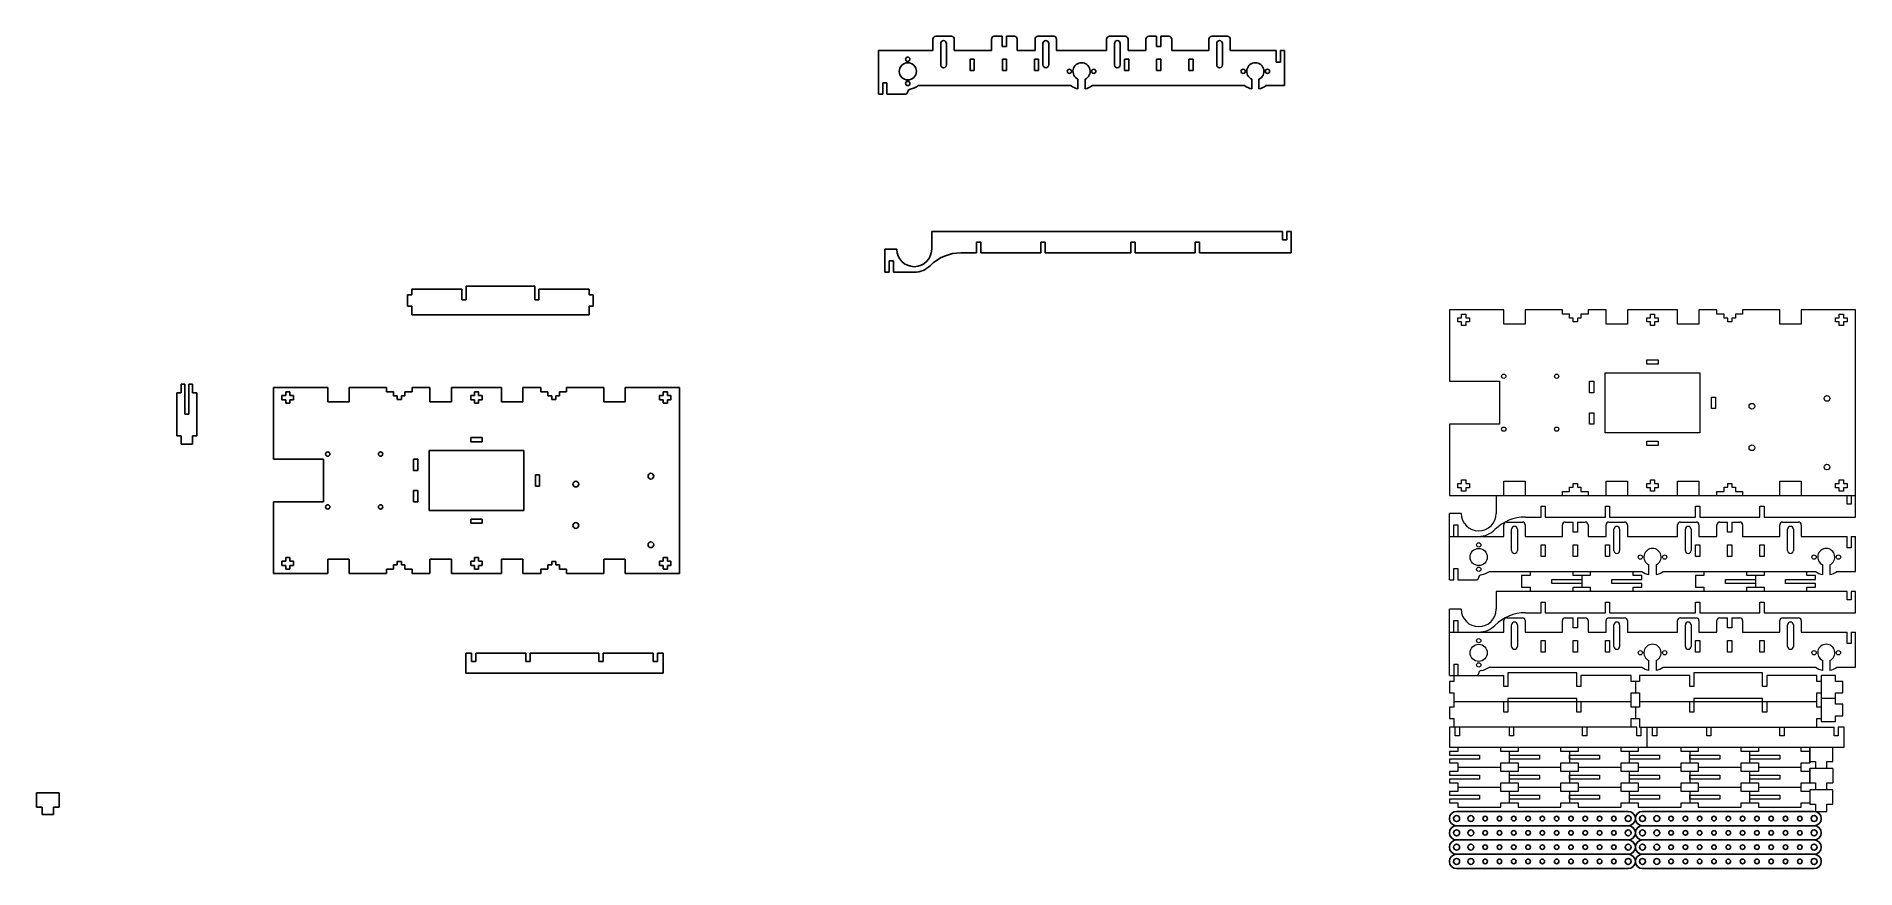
# Model space of a CAD drawing. Header units: millimetres. Extents: x -4 to 1268, y -38 to 544.
import ezdxf

# ---------------------------------------------------------------- set-up
doc = ezdxf.new("R2010")
doc.units = ezdxf.units.MM

msp = doc.modelspace()

# ---------------------------------------------------------------- linework, layer by layer
for p, q in [((584.8, 534.5), (622.8, 534.5)), ((584.8, 504), (584.8, 534.5)), ((622.8, 534.5), (622.8, 542.5)), ((624.8, 544.5), (635.8, 544.5)), ((628.3, 524.5), (628.3, 539.5)), ((632.3, 539.5), (632.3, 524.5)), ((637.8, 542.5), (637.8, 534.5)), ((637.8, 534.5), (663.8, 534.5)), ((663.8, 534.5), (663.8, 542.5)), ((665.8, 544.5), (671.3, 544.5)), ((671.3, 537.5), (671.3, 544.5)), ((674.3, 537.5), (671.3, 537.5)), ((674.3, 544.5), (679.8, 544.5)), ((674.3, 544.5), (674.3, 537.5)), ((681.8, 542.5), (681.8, 534.5)), ((681.8, 534.5), (694.3, 534.5)), ((694.3, 534.5), (694.3, 542.5)), ((696.3, 544.5), (707.3, 544.5)), ((699.8, 524.5), (699.8, 539.5)), ((703.8, 539.5), (703.8, 524.5)), ((709.3, 542.5), (709.3, 534.5)), ((709.3, 534.5), (744.3, 534.5)), ((744.3, 534.5), (744.3, 542.5)), ((746.3, 544.5), (757.3, 544.5)), ((749.8, 524.5), (749.8, 539.5)), ((753.8, 539.5), (753.8, 524.5)), ((759.3, 542.5), (759.3, 534.5)), ((759.3, 534.5), (771.8, 534.5)), ((771.8, 534.5), (771.8, 542.5)), ((773.8, 544.5), (779.3, 544.5)), ((779.3, 537.5), (779.3, 544.5)), ((782.3, 537.5), (779.3, 537.5)), ((782.3, 544.5), (782.3, 537.5)), ((782.3, 544.5), (787.8, 544.5)), ((789.8, 542.5), (789.8, 534.5)), ((789.8, 534.5), (815.8, 534.5)), ((815.8, 534.5), (815.8, 542.5)), ((817.8, 544.5), (828.8, 544.5)), ((821.3, 524.5), (821.3, 539.5)), ((825.3, 539.5), (825.3, 524.5)), ((830.8, 542.5), (830.8, 534.5)), ((830.8, 534.5), (862.9, 534.5)), ((862.9, 526.5), (862.9, 534.5)), ((865.8, 534.5), (865.8, 526.5)), ((865.8, 534.5), (868.8, 534.5)), ((868.8, 510), (868.8, 534.5)), ((648.9, 520.5), (648.9, 528.5)), ((648.9, 528.5), (651.8, 528.5)), ((651.8, 528.5), (651.8, 520.5)), ((671.4, 520.5), (671.4, 528.5)), ((671.4, 528.5), (674.3, 528.5)), ((674.3, 528.5), (674.3, 520.5)), ((693.9, 520.5), (693.9, 528.5)), ((693.9, 528.5), (696.8, 528.5)), ((696.8, 528.5), (696.8, 520.5)), ((756.8, 520.5), (756.8, 528.5)), ((756.8, 528.5), (759.8, 528.5)), ((759.8, 528.5), (759.8, 520.5)), ((779.3, 520.5), (779.3, 528.5)), ((779.3, 528.5), (782.3, 528.5)), ((782.3, 528.5), (782.3, 520.5)), ((801.8, 520.5), (801.8, 528.5)), ((801.8, 528.5), (804.8, 528.5)), ((804.8, 528.5), (804.8, 520.5)), ((865.8, 526.5), (862.9, 526.5)), ((587.8, 504), (587.8, 512)), ((587.8, 512), (590.7, 512)), ((590.7, 512), (590.7, 504)), ((612.8, 510), (719.3, 510)), ((651.8, 520.5), (648.9, 520.5)), ((674.3, 520.5), (671.4, 520.5)), ((696.8, 520.5), (693.9, 520.5)), ((724.3, 507.7), (724.3, 514.5)), ((729.3, 514.5), (729.3, 507.7)), ((734.3, 510), (840.8, 510)), ((759.8, 520.5), (756.8, 520.5)), ((782.3, 520.5), (779.3, 520.5)), ((804.8, 520.5), (801.8, 520.5)), ((845.8, 507.7), (845.8, 514.5)), ((850.8, 514.5), (850.8, 507.7)), ((855.8, 510), (868.8, 510)), ((584.8, 504), (587.8, 504)), ((590.7, 504), (603.3, 504)), ((622, 408), (622, 395.5)), ((867.4, 408), (622, 408)), ((867.4, 402), (867.4, 408)), ((870.3, 408), (870.3, 402)), ((873.3, 408), (870.3, 408)), ((873.3, 393), (873.3, 408)), ((597.6, 395.5), (589.3, 395.5)), ((589.3, 395.5), (589.3, 379.5)), ((653.4, 393), (653.4, 400.5)), ((653.4, 400.5), (656.3, 400.5)), ((656.3, 400.5), (656.3, 393)), ((698.4, 393), (698.4, 400.5)), ((698.4, 400.5), (701.3, 400.5)), ((701.3, 400.5), (701.3, 393)), ((761.3, 400.5), (764.3, 400.5)), ((761.3, 393), (761.3, 400.5)), ((764.3, 400.5), (764.3, 393)), ((806.3, 393), (806.3, 400.5)), ((806.3, 400.5), (809.3, 400.5)), ((809.3, 400.5), (809.3, 393)), ((870.3, 402), (867.4, 402)), ((592.3, 387.5), (595.2, 387.5)), ((592.3, 379.5), (592.3, 387.5)), ((595.2, 387.5), (595.2, 379.5)), ((642.4, 393), (653.4, 393)), ((656.3, 393), (698.4, 393)), ((701.3, 393), (761.3, 393)), ((764.3, 393), (806.3, 393)), ((809.3, 393), (873.3, 393)), ((344.5, 369.6), (296.4, 369.6)), ((296.4, 369.6), (296.4, 360.1)), ((344.5, 360.1), (344.5, 369.6)), ((589.3, 379.5), (592.3, 379.5)), ((595.2, 379.5), (609.8, 379.5)), ((255.4, 363.6), (255.4, 355.6)), ((258.4, 363.6), (255.4, 363.6)), ((293.4, 367.6), (258.4, 367.6)), ((258.4, 367.6), (258.4, 363.6)), ((293.4, 360.1), (293.4, 367.6)), ((296.4, 360.1), (293.4, 360.1)), ((347.4, 360.1), (344.5, 360.1)), ((382.4, 367.6), (347.4, 367.6)), ((347.4, 367.6), (347.4, 360.1)), ((382.4, 363.6), (382.4, 367.6)), ((385.4, 363.6), (382.4, 363.6)), ((385.4, 355.6), (385.4, 363.6)), ((255.4, 355.6), (258.4, 355.6)), ((258.4, 355.6), (258.4, 349.6)), ((258.4, 349.6), (382.4, 349.6)), ((382.4, 349.6), (382.4, 355.6)), ((382.4, 355.6), (385.4, 355.6)), ((97.2, 295), (94.2, 295)), ((94.2, 295), (94.2, 265)), ((97.2, 301), (97.2, 295)), ((99.8, 301), (97.2, 301)), ((99.8, 280), (99.8, 301)), ((102.7, 301), (102.7, 280)), ((105.2, 301), (102.7, 301)), ((105.2, 295), (105.2, 301)), ((108.2, 295), (105.2, 295)), ((108.2, 265), (108.2, 295)), ((199.7, 298.7), (161.7, 298.7)), ((161.7, 298.7), (161.7, 248.7)), ((167.7, 293.2), (170.3, 293.2)), ((167.7, 290.2), (167.7, 293.2)), ((170.3, 295.7), (173.2, 295.7)), ((170.3, 293.2), (170.3, 295.7)), ((173.2, 295.7), (173.2, 293.2)), ((173.2, 293.2), (175.7, 293.2)), ((175.7, 293.2), (175.7, 290.2)), ((199.7, 288.7), (199.7, 298.7)), ((214.7, 298.7), (214.7, 288.7)), ((240.7, 298.7), (214.7, 298.7)), ((240.7, 295.8), (240.7, 298.7)), ((245.7, 295.8), (240.7, 295.8)), ((245.7, 292.9), (245.7, 295.8)), ((248.3, 292.9), (245.7, 292.9)), ((248.3, 290.3), (248.3, 292.9)), ((251.2, 292.9), (251.2, 290.3)), ((253.7, 292.9), (251.2, 292.9)), ((253.7, 295.8), (253.7, 292.9)), ((258.7, 295.8), (253.7, 295.8)), ((271.2, 298.7), (258.7, 298.7)), ((258.7, 298.7), (258.7, 295.8)), ((271.2, 288.7), (271.2, 298.7)), ((286.2, 298.7), (286.2, 288.7)), ((321.2, 298.7), (286.2, 298.7)), ((299.7, 290.2), (299.7, 293.2)), ((299.7, 293.2), (302.3, 293.2)), ((302.3, 293.2), (302.3, 295.7)), ((302.3, 295.7), (305.2, 295.7)), ((305.2, 295.7), (305.2, 293.2)), ((305.2, 293.2), (307.7, 293.2)), ((307.7, 293.2), (307.7, 290.2)), ((321.2, 288.7), (321.2, 298.7)), ((336.2, 298.7), (336.2, 288.7)), ((348.7, 298.7), (336.2, 298.7)), ((348.7, 295.8), (348.7, 298.7)), ((353.7, 295.8), (348.7, 295.8)), ((353.7, 292.9), (353.7, 295.8)), ((356.3, 292.9), (353.7, 292.9)), ((356.3, 290.3), (356.3, 292.9)), ((361.7, 292.9), (359.2, 292.9)), ((359.2, 292.9), (359.2, 290.3)), ((366.7, 295.8), (361.7, 295.8)), ((361.7, 295.8), (361.7, 292.9)), ((392.7, 298.7), (366.7, 298.7)), ((366.7, 298.7), (366.7, 295.8)), ((392.7, 288.7), (392.7, 298.7)), ((407.7, 298.7), (407.7, 288.7)), ((445.7, 298.7), (407.7, 298.7)), ((431.7, 290.2), (431.7, 293.2)), ((431.7, 293.2), (434.3, 293.2)), ((434.3, 293.2), (434.3, 295.7)), ((434.3, 295.7), (437.2, 295.7)), ((437.2, 295.7), (437.2, 293.2)), ((437.2, 293.2), (439.7, 293.2)), ((439.7, 293.2), (439.7, 290.2)), ((445.7, 168.7), (445.7, 298.7)), ((102.7, 280), (99.8, 280)), ((170.3, 290.2), (167.7, 290.2)), ((170.3, 287.7), (170.3, 290.2)), ((173.2, 287.7), (170.3, 287.7)), ((173.2, 290.2), (173.2, 287.7)), ((175.7, 290.2), (173.2, 290.2)), ((214.7, 288.7), (199.7, 288.7)), ((251.2, 290.3), (248.3, 290.3)), ((286.2, 288.7), (271.2, 288.7)), ((302.3, 290.2), (299.7, 290.2)), ((302.3, 287.7), (302.3, 290.2)), ((305.2, 287.7), (302.3, 287.7)), ((305.2, 290.2), (305.2, 287.7)), ((307.7, 290.2), (305.2, 290.2)), ((336.2, 288.7), (321.2, 288.7)), ((359.2, 290.3), (356.3, 290.3)), ((407.7, 288.7), (392.7, 288.7)), ((434.3, 290.2), (431.7, 290.2)), ((434.3, 287.7), (434.3, 290.2)), ((437.2, 287.7), (434.3, 287.7)), ((437.2, 290.2), (437.2, 287.7)), ((439.7, 290.2), (437.2, 290.2)), ((94.2, 265), (97.2, 265)), ((97.2, 265), (97.2, 259)), ((97.2, 259), (105.2, 259)), ((105.2, 265), (108.2, 265)), ((105.2, 259), (105.2, 265)), ((270.6, 254.7), (336.9, 254.7)), ((270.6, 212.7), (270.6, 254.7)), ((299.7, 263.7), (307.7, 263.7)), ((299.7, 260.7), (299.7, 263.7)), ((307.7, 260.7), (299.7, 260.7)), ((307.7, 263.7), (307.7, 260.7)), ((336.9, 254.7), (336.9, 212.7)), ((161.7, 248.7), (196.7, 248.7)), ((196.7, 248.7), (196.7, 218.7)), ((259.6, 248.7), (262.6, 248.7)), ((259.6, 240.7), (259.6, 248.7)), ((262.6, 248.7), (262.6, 240.7)), ((262.6, 240.7), (259.6, 240.7)), ((344.9, 229.7), (344.9, 237.7)), ((344.9, 237.7), (347.8, 237.7)), ((347.8, 229.7), (344.9, 229.7)), ((347.8, 237.7), (347.8, 229.7)), ((196.7, 218.7), (161.7, 218.7)), ((161.7, 218.7), (161.7, 168.7)), ((259.6, 226.7), (262.6, 226.7)), ((259.6, 218.7), (259.6, 226.7)), ((262.6, 218.7), (259.6, 218.7)), ((262.6, 226.7), (262.6, 218.7)), ((336.9, 212.7), (270.6, 212.7)), ((299.7, 203.8), (299.7, 206.7)), ((299.7, 206.7), (307.7, 206.7)), ((307.7, 203.8), (299.7, 203.8)), ((307.7, 206.7), (307.7, 203.8)), ((170.3, 177.2), (170.3, 179.7)), ((170.3, 179.7), (173.2, 179.7)), ((173.2, 179.7), (173.2, 177.2)), ((199.7, 168.7), (199.7, 178.7)), ((199.7, 178.7), (214.7, 178.7)), ((214.7, 178.7), (214.7, 168.7)), ((271.2, 178.7), (286.2, 178.7)), ((271.2, 168.7), (271.2, 178.7)), ((286.2, 178.7), (286.2, 168.7)), ((302.3, 177.2), (302.3, 179.7)), ((302.3, 179.7), (305.2, 179.7)), ((305.2, 179.7), (305.2, 177.2)), ((321.2, 178.7), (336.2, 178.7)), ((321.2, 168.7), (321.2, 178.7)), ((336.2, 178.7), (336.2, 168.7)), ((392.7, 168.7), (392.7, 178.7)), ((392.7, 178.7), (407.7, 178.7)), ((407.7, 178.7), (407.7, 168.7)), ((434.3, 177.2), (434.3, 179.7)), ((434.3, 179.7), (437.2, 179.7)), ((437.2, 179.7), (437.2, 177.2)), ((161.7, 168.7), (199.7, 168.7)), ((167.7, 177.2), (170.3, 177.2)), ((167.7, 174.2), (167.7, 177.2)), ((170.3, 174.2), (167.7, 174.2)), ((170.3, 171.7), (170.3, 174.2)), ((173.2, 171.7), (170.3, 171.7)), ((173.2, 177.2), (175.7, 177.2)), ((175.7, 174.2), (173.2, 174.2)), ((173.2, 174.2), (173.2, 171.7)), ((175.7, 177.2), (175.7, 174.2)), ((214.7, 168.7), (240.7, 168.7)), ((240.7, 168.7), (240.7, 171.7)), ((240.7, 171.7), (245.7, 171.7)), ((245.7, 171.7), (245.7, 174.6)), ((245.7, 174.6), (248.3, 174.6)), ((248.3, 174.6), (248.3, 177.1)), ((248.3, 177.1), (251.2, 177.1)), ((251.2, 177.1), (251.2, 174.6)), ((251.2, 174.6), (253.7, 174.6)), ((253.7, 174.6), (253.7, 171.7)), ((253.7, 171.7), (258.7, 171.7)), ((258.7, 171.7), (258.7, 168.7)), ((258.7, 168.7), (271.2, 168.7)), ((286.2, 168.7), (321.2, 168.7)), ((299.7, 177.2), (302.3, 177.2)), ((299.7, 174.2), (299.7, 177.2)), ((302.3, 174.2), (299.7, 174.2)), ((302.3, 171.7), (302.3, 174.2)), ((305.2, 171.7), (302.3, 171.7)), ((305.2, 177.2), (307.7, 177.2)), ((305.2, 174.2), (305.2, 171.7)), ((307.7, 174.2), (305.2, 174.2)), ((307.7, 177.2), (307.7, 174.2)), ((336.2, 168.7), (348.7, 168.7)), ((348.7, 168.7), (348.7, 171.7)), ((348.7, 171.7), (353.7, 171.7)), ((353.7, 171.7), (353.7, 174.6)), ((353.7, 174.6), (356.3, 174.6)), ((356.3, 174.6), (356.3, 177.1)), ((356.3, 177.1), (359.2, 177.1)), ((359.2, 177.1), (359.2, 174.6)), ((359.2, 174.6), (361.7, 174.6)), ((361.7, 174.6), (361.7, 171.7)), ((361.7, 171.7), (366.7, 171.7)), ((366.7, 171.7), (366.7, 168.7)), ((366.7, 168.7), (392.7, 168.7)), ((407.7, 168.7), (445.7, 168.7)), ((431.7, 177.2), (434.3, 177.2)), ((431.7, 174.2), (431.7, 177.2)), ((434.3, 174.2), (431.7, 174.2)), ((434.3, 171.7), (434.3, 174.2)), ((437.2, 171.7), (434.3, 171.7)), ((437.2, 177.2), (439.7, 177.2)), ((439.7, 174.2), (437.2, 174.2)), ((437.2, 174.2), (437.2, 171.7)), ((439.7, 177.2), (439.7, 174.2)), ((300.3, 112.9), (296.2, 112.9)), ((296.2, 112.9), (296.2, 98.9)), ((300.3, 106.9), (300.3, 112.9)), ((303.2, 106.9), (300.3, 106.9)), ((338.2, 112.9), (303.2, 112.9)), ((303.2, 112.9), (303.2, 106.9)), ((338.2, 106.9), (338.2, 112.9)), ((341.2, 106.9), (338.2, 106.9)), ((341.2, 112.9), (341.2, 106.9)), ((389.3, 112.9), (341.2, 112.9)), ((389.3, 106.9), (389.3, 112.9)), ((392.2, 106.9), (389.3, 106.9)), ((392.2, 112.9), (392.2, 106.9)), ((427.2, 112.9), (392.2, 112.9)), ((427.2, 106.9), (427.2, 112.9)), ((430.2, 106.9), (427.2, 106.9)), ((430.2, 112.9), (430.2, 106.9)), ((434.2, 112.9), (430.2, 112.9)), ((434.2, 98.9), (434.2, 112.9)), ((296.2, 98.9), (434.2, 98.9)), ((1068, 41.5), (1068, 38.6)), ((1152, 41.5), (1152, 38.6)), ((1236, 47.1), (1236, 36.1)), ((1068, 27.5), (1068, 24.6)), ((1152, 27.5), (1152, 24.6)), ((1236, 32.1), (1236, 22)), ((12, 15), (-4, 15)), ((-4, 15), (-4, 5)), ((12, 5), (12, 15)), ((1068, 13.5), (1068, 10.6)), ((1152, 13.5), (1152, 10.6)), ((-4, 5), (0, 5)), ((0, 5), (0, 0)), ((0, 0), (8, 0)), ((8, 0), (8, 5)), ((8, 5), (12, 5)), ((1109, 2.1), (989, 2.1)), ((1239, 2.1), (1119, 2.1)), ((989, -7.9), (1109, -7.9)), ((1109, -7.9), (989, -7.9)), ((1119, -7.9), (1239, -7.9)), ((1239, -7.9), (1119, -7.9)), ((989, -17.9), (1109, -17.9)), ((1109, -17.9), (989, -17.9)), ((1119, -17.9), (1239, -17.9)), ((1239, -17.9), (1119, -17.9)), ((989, -27.9), (1109, -27.9)), ((1109, -27.9), (989, -27.9)), ((989, -37.9), (1109, -37.9)), ((1119, -27.9), (1239, -27.9)), ((1239, -27.9), (1119, -27.9)), ((1119, -37.9), (1239, -37.9))]:
    msp.add_line(p, q)
at = {"lineweight": 0}
for p, q in [((1022, 353.1), (984, 353.1)), ((984, 353.1), (984, 303.1)), ((990, 347.5), (992.5, 347.5)), ((990, 344.6), (990, 347.5)), ((992.5, 344.6), (990, 344.6)), ((992.5, 350.1), (995.5, 350.1)), ((992.5, 347.5), (992.5, 350.1)), ((992.5, 342.1), (992.5, 344.6)), ((995.5, 350.1), (995.5, 347.5)), ((995.5, 347.5), (998, 347.5)), ((995.5, 344.6), (995.5, 342.1)), ((998, 344.6), (995.5, 344.6)), ((998, 347.5), (998, 344.6)), ((1022, 343.1), (1022, 353.1)), ((1037, 353.1), (1037, 343.1)), ((1063, 353.1), (1037, 353.1)), ((1063, 350.1), (1063, 353.1)), ((1068, 350.1), (1063, 350.1)), ((1068, 347.2), (1068, 350.1)), ((1070.6, 347.2), (1068, 347.2)), ((1070.6, 344.7), (1070.6, 347.2)), ((1073.5, 344.7), (1070.6, 344.7)), ((1073.5, 347.2), (1073.5, 344.7)), ((1076, 347.2), (1073.5, 347.2)), ((1076, 350.1), (1076, 347.2)), ((1081, 350.1), (1076, 350.1)), ((1093.5, 353.1), (1081, 353.1)), ((1081, 353.1), (1081, 350.1)), ((1093.5, 343.1), (1093.5, 353.1)), ((1108.5, 353.1), (1108.5, 343.1)), ((1143.5, 353.1), (1108.5, 353.1)), ((1122, 344.6), (1122, 347.5)), ((1122, 347.5), (1124.5, 347.5)), ((1124.5, 344.6), (1122, 344.6)), ((1124.5, 347.5), (1124.5, 350.1)), ((1124.5, 350.1), (1127.5, 350.1)), ((1124.5, 342.1), (1124.5, 344.6)), ((1127.5, 350.1), (1127.5, 347.5)), ((1127.5, 347.5), (1130, 347.5)), ((1127.5, 344.6), (1127.5, 342.1)), ((1130, 344.6), (1127.5, 344.6)), ((1130, 347.5), (1130, 344.6)), ((1143.5, 343.1), (1143.5, 353.1)), ((1158.5, 353.1), (1158.5, 343.1)), ((1171, 353.1), (1158.5, 353.1)), ((1171, 350.1), (1171, 353.1)), ((1176, 350.1), (1171, 350.1)), ((1176, 347.2), (1176, 350.1)), ((1178.6, 347.2), (1176, 347.2)), ((1178.6, 344.7), (1178.6, 347.2)), ((1181.5, 344.7), (1178.6, 344.7)), ((1184, 347.2), (1181.5, 347.2)), ((1181.5, 347.2), (1181.5, 344.7)), ((1189, 350.1), (1184, 350.1)), ((1184, 350.1), (1184, 347.2)), ((1215, 353.1), (1189, 353.1)), ((1189, 353.1), (1189, 350.1)), ((1215, 343.1), (1215, 353.1)), ((1230, 353.1), (1230, 343.1)), ((1268, 353.1), (1230, 353.1)), ((1254, 344.6), (1254, 347.5)), ((1254, 347.5), (1256.5, 347.5)), ((1256.5, 344.6), (1254, 344.6)), ((1256.5, 347.5), (1256.5, 350.1)), ((1256.5, 350.1), (1259.5, 350.1)), ((1256.5, 342.1), (1256.5, 344.6)), ((1259.5, 350.1), (1259.5, 347.5)), ((1259.5, 347.5), (1262, 347.5)), ((1259.5, 344.6), (1259.5, 342.1)), ((1262, 344.6), (1259.5, 344.6)), ((1262, 347.5), (1262, 344.6)), ((1268, 208.1), (1268, 353.1)), ((995.5, 342.1), (992.5, 342.1)), ((1037, 343.1), (1022, 343.1)), ((1108.5, 343.1), (1093.5, 343.1)), ((1127.5, 342.1), (1124.5, 342.1)), ((1158.5, 343.1), (1143.5, 343.1)), ((1230, 343.1), (1215, 343.1)), ((1259.5, 342.1), (1256.5, 342.1)), ((1092.9, 309.1), (1159.2, 309.1)), ((1092.9, 267.1), (1092.9, 309.1)), ((1122, 318), (1130, 318)), ((1122, 315.1), (1122, 318)), ((1130, 315.1), (1122, 315.1)), ((1130, 318), (1130, 315.1)), ((1159.2, 309.1), (1159.2, 267.1)), ((984, 303.1), (1019, 303.1)), ((1019, 303.1), (1019, 273.1)), ((1081.9, 303.1), (1084.9, 303.1)), ((1081.9, 295.1), (1081.9, 303.1)), ((1084.9, 295.1), (1081.9, 295.1)), ((1084.9, 303.1), (1084.9, 295.1)), ((1081.9, 281.1), (1084.9, 281.1)), ((1081.9, 273.1), (1081.9, 281.1)), ((1084.9, 281.1), (1084.9, 273.1)), ((1167.2, 284.1), (1167.2, 292.1)), ((1167.2, 292.1), (1170.1, 292.1)), ((1170.1, 284.1), (1167.2, 284.1)), ((1170.1, 292.1), (1170.1, 284.1)), ((1019, 273.1), (984, 273.1)), ((984, 273.1), (984, 223.1)), ((1084.9, 273.1), (1081.9, 273.1)), ((1159.2, 267.1), (1092.9, 267.1)), ((1122, 258.1), (1122, 261.1)), ((1122, 261.1), (1130, 261.1)), ((1130, 258.1), (1122, 258.1)), ((1130, 261.1), (1130, 258.1)), ((990, 231.5), (992.5, 231.5)), ((990, 228.6), (990, 231.5)), ((992.5, 231.5), (992.5, 234.1)), ((992.5, 234.1), (995.5, 234.1)), ((995.5, 234.1), (995.5, 231.5)), ((995.5, 231.5), (998, 231.5)), ((998, 231.5), (998, 228.6)), ((1022, 223.1), (1022, 233.1)), ((1022, 233.1), (1037, 233.1)), ((1037, 233.1), (1037, 223.1)), ((1070.6, 228.9), (1070.6, 231.5)), ((1070.6, 231.5), (1073.5, 231.5)), ((1073.5, 231.5), (1073.5, 228.9)), ((1093.5, 233.1), (1108.5, 233.1)), ((1093.5, 223.1), (1093.5, 233.1)), ((1108.5, 233.1), (1108.5, 223.1)), ((1122, 231.5), (1124.5, 231.5)), ((1122, 228.6), (1122, 231.5)), ((1124.5, 231.5), (1124.5, 234.1)), ((1124.5, 234.1), (1127.5, 234.1)), ((1127.5, 234.1), (1127.5, 231.5)), ((1127.5, 231.5), (1130, 231.5)), ((1130, 231.5), (1130, 228.6)), ((1143.5, 233.1), (1158.5, 233.1)), ((1143.5, 223.1), (1143.5, 233.1)), ((1158.5, 233.1), (1158.5, 223.1)), ((1178.6, 228.9), (1178.6, 231.5)), ((1178.6, 231.5), (1181.5, 231.5)), ((1181.5, 231.5), (1181.5, 228.9)), ((1215, 223.1), (1215, 233.1)), ((1215, 233.1), (1230, 233.1)), ((1230, 233.1), (1230, 223.1)), ((1254, 231.5), (1256.5, 231.5)), ((1254, 228.6), (1254, 231.5)), ((1256.5, 231.5), (1256.5, 234.1)), ((1256.5, 234.1), (1259.5, 234.1)), ((1259.5, 234.1), (1259.5, 231.5)), ((1259.5, 231.5), (1262, 231.5)), ((1262, 231.5), (1262, 228.6)), ((984, 223.1), (1268, 223.1)), ((992.5, 228.6), (990, 228.6)), ((992.5, 226.1), (992.5, 228.6)), ((995.5, 226.1), (992.5, 226.1)), ((998, 228.6), (995.5, 228.6)), ((995.5, 228.6), (995.5, 226.1)), ((1016.7, 223.1), (1016.7, 210.6)), ((1063, 223.1), (1063, 226)), ((1063, 226), (1068, 226)), ((1068, 226), (1068, 228.9)), ((1068, 228.9), (1070.6, 228.9)), ((1073.5, 228.9), (1076, 228.9)), ((1076, 228.9), (1076, 226)), ((1076, 226), (1081, 226)), ((1081, 226), (1081, 223.1)), ((1124.5, 228.6), (1122, 228.6)), ((1124.5, 226.1), (1124.5, 228.6)), ((1127.5, 226.1), (1124.5, 226.1)), ((1127.5, 228.6), (1127.5, 226.1)), ((1130, 228.6), (1127.5, 228.6)), ((1171, 223.1), (1171, 226)), ((1171, 226), (1176, 226)), ((1176, 226), (1176, 228.9)), ((1176, 228.9), (1178.6, 228.9)), ((1181.5, 228.9), (1184, 228.9)), ((1184, 228.9), (1184, 226)), ((1184, 226), (1189, 226)), ((1189, 226), (1189, 223.1)), ((1256.5, 228.6), (1254, 228.6)), ((1256.5, 226.1), (1256.5, 228.6)), ((1259.5, 226.1), (1256.5, 226.1)), ((1262, 228.6), (1259.5, 228.6)), ((1259.5, 228.6), (1259.5, 226.1)), ((1262.1, 217.1), (1262.1, 223.1)), ((1265, 217.1), (1262.1, 217.1)), ((1265, 223.1), (1265, 217.1)), ((992.3, 210.6), (984, 210.6)), ((984, 164.1), (984, 210.6)), ((1024, 204.6), (1035, 204.6)), ((1037.1, 208.1), (1048.1, 208.1)), ((1048.1, 208.1), (1048.1, 215.6)), ((1048.1, 215.6), (1051, 215.6)), ((1051, 215.6), (1051, 208.1)), ((1051, 208.1), (1093.1, 208.1)), ((1065, 204.6), (1070.5, 204.6)), ((1070.5, 197.6), (1070.5, 204.6)), ((1073.5, 204.6), (1079, 204.6)), ((1073.5, 204.6), (1073.5, 197.6)), ((1093.1, 208.1), (1093.1, 215.6)), ((1093.1, 215.6), (1096, 215.6)), ((1095.5, 204.6), (1106.5, 204.6)), ((1096, 215.6), (1096, 208.1)), ((1096, 208.1), (1156, 208.1)), ((1145.5, 204.6), (1156.5, 204.6)), ((1156, 215.6), (1159, 215.6)), ((1156, 208.1), (1156, 215.6)), ((1159, 215.6), (1159, 208.1)), ((1159, 208.1), (1201, 208.1)), ((1173, 204.6), (1178.5, 204.6)), ((1178.5, 197.6), (1178.5, 204.6)), ((1181.5, 204.6), (1181.5, 197.6)), ((1181.5, 204.6), (1187, 204.6)), ((1201, 208.1), (1201, 215.6)), ((1201, 215.6), (1204, 215.6)), ((1204, 215.6), (1204, 208.1)), ((1204, 208.1), (1268, 208.1)), ((1217, 204.6), (1228, 204.6)), ((984, 194.6), (1022, 194.6)), ((987, 202.6), (989.9, 202.6)), ((987, 194.6), (987, 202.6)), ((989.9, 202.6), (989.9, 194.6)), ((1022, 194.6), (1022, 202.6)), ((1027.5, 184.6), (1027.5, 199.6)), ((1031.5, 199.6), (1031.5, 184.6)), ((1037, 202.6), (1037, 194.6)), ((1037, 194.6), (1063, 194.6)), ((1063, 194.6), (1063, 202.6)), ((1073.5, 197.6), (1070.5, 197.6)), ((1081, 202.6), (1081, 194.6)), ((1081, 194.6), (1093.5, 194.6)), ((1093.5, 194.6), (1093.5, 202.6)), ((1099, 184.6), (1099, 199.6)), ((1103, 199.6), (1103, 184.6)), ((1108.5, 202.6), (1108.5, 194.6)), ((1108.5, 194.6), (1143.5, 194.6)), ((1143.5, 194.6), (1143.5, 202.6)), ((1149, 184.6), (1149, 199.6)), ((1153, 199.6), (1153, 184.6)), ((1158.5, 202.6), (1158.5, 194.6)), ((1158.5, 194.6), (1171, 194.6)), ((1171, 194.6), (1171, 202.6)), ((1181.5, 197.6), (1178.5, 197.6)), ((1189, 202.6), (1189, 194.6)), ((1189, 194.6), (1215, 194.6)), ((1215, 194.6), (1215, 202.6)), ((1220.5, 184.6), (1220.5, 199.6)), ((1224.5, 199.6), (1224.5, 184.6)), ((1230, 202.6), (1230, 194.6)), ((1230, 194.6), (1262.1, 194.6)), ((1262.1, 186.6), (1262.1, 194.6)), ((1265, 194.6), (1265, 186.6)), ((1265, 194.6), (1268, 194.6)), ((1268, 170.1), (1268, 194.6)), ((1048.1, 180.6), (1048.1, 188.6)), ((1048.1, 188.6), (1051, 188.6)), ((1051, 180.6), (1048.1, 180.6)), ((1051, 188.6), (1051, 180.6)), ((1070.6, 180.6), (1070.6, 188.6)), ((1070.6, 188.6), (1073.5, 188.6)), ((1073.5, 180.6), (1070.6, 180.6)), ((1073.5, 188.6), (1073.5, 180.6)), ((1093.1, 180.6), (1093.1, 188.6)), ((1093.1, 188.6), (1096, 188.6)), ((1096, 180.6), (1093.1, 180.6)), ((1096, 188.6), (1096, 180.6)), ((1156, 180.6), (1156, 188.6)), ((1156, 188.6), (1159, 188.6)), ((1159, 180.6), (1156, 180.6)), ((1159, 188.6), (1159, 180.6)), ((1178.5, 180.6), (1178.5, 188.6)), ((1178.5, 188.6), (1181.5, 188.6)), ((1181.5, 180.6), (1178.5, 180.6)), ((1181.5, 188.6), (1181.5, 180.6)), ((1201, 180.6), (1201, 188.6)), ((1201, 188.6), (1204, 188.6)), ((1204, 180.6), (1201, 180.6)), ((1204, 188.6), (1204, 180.6)), ((1265, 186.6), (1262.1, 186.6)), ((987, 164.1), (987, 172.1)), ((987, 172.1), (989.9, 172.1)), ((989.9, 172.1), (989.9, 164.1)), ((1012, 170.1), (1118.5, 170.1)), ((1040.5, 167.1), (1034.5, 167.1)), ((1034.5, 167.1), (1034.5, 159.1)), ((1040.5, 170.1), (1040.5, 167.1)), ((1070.5, 167.1), (1070.5, 170.1)), ((1082.5, 167.1), (1070.5, 167.1)), ((1076.5, 167.1), (1076.5, 159.1)), ((1082.5, 170.1), (1082.5, 167.1)), ((1112.5, 167.1), (1112.5, 170.1)), ((1118.5, 167.1), (1112.5, 167.1)), ((1118.5, 164.5), (1118.5, 167.1)), ((1123.5, 167.8), (1123.5, 174.6)), ((1128.5, 174.6), (1128.5, 167.8)), ((1133.5, 170.1), (1240, 170.1)), ((1162, 167.1), (1156, 167.1)), ((1156, 167.1), (1156, 159.1)), ((1162, 170.1), (1162, 167.1)), ((1192, 167.1), (1192, 170.1)), ((1204, 167.1), (1192, 167.1)), ((1198, 167.1), (1198, 159.1)), ((1204, 170.1), (1204, 167.1)), ((1234, 167.1), (1234, 170.1)), ((1240, 167.1), (1234, 167.1)), ((1240, 164.5), (1240, 167.1)), ((1245, 167.8), (1245, 174.6)), ((1250, 174.6), (1250, 167.8)), ((1255, 170.1), (1268, 170.1)), ((984, 164.1), (987, 164.1)), ((989.9, 164.1), (1002.5, 164.1)), ((1016.7, 156.1), (1016.7, 143.6)), ((1262.1, 156.1), (1016.7, 156.1)), ((1034.5, 159.1), (1040.5, 159.1)), ((1040.5, 159.1), (1040.5, 156.1)), ((1055.5, 161.6), (1055.5, 164.5)), ((1055.5, 164.5), (1076.5, 164.5)), ((1076.5, 161.6), (1055.5, 161.6)), ((1070.5, 159.1), (1082.5, 159.1)), ((1070.5, 156.1), (1070.5, 159.1)), ((1082.5, 159.1), (1082.5, 156.1)), ((1097.5, 161.6), (1097.5, 164.5)), ((1097.5, 164.5), (1118.5, 164.5)), ((1118.5, 161.6), (1097.5, 161.6)), ((1112.5, 159.1), (1118.5, 159.1)), ((1112.5, 156.1), (1112.5, 159.1)), ((1118.5, 159.1), (1118.5, 161.6)), ((1156, 159.1), (1162, 159.1)), ((1162, 159.1), (1162, 156.1)), ((1177, 161.6), (1177, 164.5)), ((1177, 164.5), (1198, 164.5)), ((1198, 161.6), (1177, 161.6)), ((1192, 159.1), (1204, 159.1)), ((1192, 156.1), (1192, 159.1)), ((1204, 159.1), (1204, 156.1)), ((1219, 161.6), (1219, 164.5)), ((1219, 164.5), (1240, 164.5)), ((1240, 161.6), (1219, 161.6)), ((1234, 159.1), (1240, 159.1)), ((1234, 156.1), (1234, 159.1)), ((1240, 159.1), (1240, 161.6)), ((1262.1, 150.1), (1262.1, 156.1)), ((1265, 156.1), (1265, 150.1)), ((1268, 156.1), (1265, 156.1)), ((1268, 141.1), (1268, 156.1)), ((992.3, 143.6), (984, 143.6)), ((984, 97.1), (984, 143.6)), ((1037.1, 141.1), (1048.1, 141.1)), ((1048.1, 141.1), (1048.1, 148.6)), ((1048.1, 148.6), (1051, 148.6)), ((1051, 148.6), (1051, 141.1)), ((1051, 141.1), (1093.1, 141.1)), ((1093.1, 141.1), (1093.1, 148.6)), ((1093.1, 148.6), (1096, 148.6)), ((1096, 148.6), (1096, 141.1)), ((1096, 141.1), (1156, 141.1)), ((1156, 148.6), (1159, 148.6)), ((1156, 141.1), (1156, 148.6)), ((1159, 148.6), (1159, 141.1)), ((1159, 141.1), (1201, 141.1)), ((1201, 141.1), (1201, 148.6)), ((1201, 148.6), (1204, 148.6)), ((1204, 148.6), (1204, 141.1)), ((1204, 141.1), (1268, 141.1)), ((1265, 150.1), (1262.1, 150.1)), ((984, 127.6), (1022, 127.6)), ((987, 135.6), (989.9, 135.6)), ((987, 127.6), (987, 135.6)), ((989.9, 135.6), (989.9, 127.6)), ((1022, 127.6), (1022, 135.6)), ((1024, 137.6), (1035, 137.6)), ((1027.5, 117.6), (1027.5, 132.6)), ((1031.5, 132.6), (1031.5, 117.6)), ((1037, 135.6), (1037, 127.6)), ((1037, 127.6), (1063, 127.6)), ((1063, 127.6), (1063, 135.6)), ((1065, 137.6), (1070.5, 137.6)), ((1070.5, 130.6), (1070.5, 137.6)), ((1073.5, 130.6), (1070.5, 130.6)), ((1073.5, 137.6), (1079, 137.6)), ((1073.5, 137.6), (1073.5, 130.6)), ((1081, 135.6), (1081, 127.6)), ((1081, 127.6), (1093.5, 127.6)), ((1093.5, 127.6), (1093.5, 135.6)), ((1095.5, 137.6), (1106.5, 137.6)), ((1099, 117.6), (1099, 132.6)), ((1103, 132.6), (1103, 117.6)), ((1108.5, 135.6), (1108.5, 127.6)), ((1108.5, 127.6), (1143.5, 127.6)), ((1143.5, 127.6), (1143.5, 135.6)), ((1145.5, 137.6), (1156.5, 137.6)), ((1149, 117.6), (1149, 132.6)), ((1153, 132.6), (1153, 117.6)), ((1158.5, 135.6), (1158.5, 127.6)), ((1158.5, 127.6), (1171, 127.6)), ((1171, 127.6), (1171, 135.6)), ((1173, 137.6), (1178.5, 137.6)), ((1178.5, 130.6), (1178.5, 137.6)), ((1181.5, 130.6), (1178.5, 130.6)), ((1181.5, 137.6), (1181.5, 130.6)), ((1181.5, 137.6), (1187, 137.6)), ((1189, 135.6), (1189, 127.6)), ((1189, 127.6), (1215, 127.6)), ((1215, 127.6), (1215, 135.6)), ((1217, 137.6), (1228, 137.6)), ((1220.5, 117.6), (1220.5, 132.6)), ((1224.5, 132.6), (1224.5, 117.6)), ((1230, 135.6), (1230, 127.6)), ((1230, 127.6), (1262.1, 127.6)), ((1262.1, 119.6), (1262.1, 127.6)), ((1265, 127.6), (1265, 119.6)), ((1265, 127.6), (1268, 127.6)), ((1268, 103.1), (1268, 127.6)), ((1048.1, 113.6), (1048.1, 121.6)), ((1048.1, 121.6), (1051, 121.6)), ((1051, 121.6), (1051, 113.6)), ((1070.6, 113.6), (1070.6, 121.6)), ((1070.6, 121.6), (1073.5, 121.6)), ((1073.5, 121.6), (1073.5, 113.6)), ((1093.1, 113.6), (1093.1, 121.6)), ((1093.1, 121.6), (1096, 121.6)), ((1096, 121.6), (1096, 113.6)), ((1156, 113.6), (1156, 121.6)), ((1156, 121.6), (1159, 121.6)), ((1159, 121.6), (1159, 113.6)), ((1178.5, 113.6), (1178.5, 121.6)), ((1178.5, 121.6), (1181.5, 121.6)), ((1181.5, 121.6), (1181.5, 113.6)), ((1201, 113.6), (1201, 121.6)), ((1201, 121.6), (1204, 121.6)), ((1204, 121.6), (1204, 113.6)), ((1265, 119.6), (1262.1, 119.6)), ((987, 105.1), (989.9, 105.1)), ((987, 105.1), (987, 93.1)), ((989.9, 105.1), (989.9, 97.1)), ((1012, 103.1), (1118.5, 103.1)), ((1051, 113.6), (1048.1, 113.6)), ((1073.5, 113.6), (1070.6, 113.6)), ((1096, 113.6), (1093.1, 113.6)), ((1123.5, 100.8), (1123.5, 107.6)), ((1128.5, 107.6), (1128.5, 100.8)), ((1133.5, 103.1), (1240, 103.1)), ((1159, 113.6), (1156, 113.6)), ((1181.5, 113.6), (1178.5, 113.6)), ((1204, 113.6), (1201, 113.6)), ((1245, 100.8), (1245, 107.6)), ((1250, 107.6), (1250, 100.8)), ((1255, 103.1), (1268, 103.1)), ((984, 97.1), (1022, 97.1)), ((984, 93.1), (984, 85.1)), ((987, 93.1), (984, 93.1)), ((1022, 89.6), (1022, 97.1)), ((1024.9, 89.6), (1022, 89.6)), ((1073, 99.1), (1024.9, 99.1)), ((1024.9, 99.1), (1024.9, 89.6)), ((1073, 89.6), (1073, 99.1)), ((1076, 89.6), (1073, 89.6)), ((1111, 97.1), (1076, 97.1)), ((1076, 97.1), (1076, 89.6)), ((1111, 93.1), (1111, 97.1)), ((1117, 93.1), (1111, 93.1)), ((1114, 93.1), (1114, 85.1)), ((1152, 97.1), (1117, 97.1)), ((1117, 97.1), (1117, 93.1)), ((1152, 89.6), (1152, 97.1)), ((1154.9, 89.6), (1152, 89.6)), ((1203, 99.1), (1154.9, 99.1)), ((1154.9, 99.1), (1154.9, 89.6)), ((1203, 89.6), (1203, 99.1)), ((1206, 89.6), (1203, 89.6)), ((1241, 97.1), (1206, 97.1)), ((1206, 97.1), (1206, 89.6)), ((1241, 93.1), (1241, 97.1)), ((1244, 93.1), (1241, 93.1)), ((1254, 97.1), (1244, 97.1)), ((1244, 97.1), (1244, 65.1)), ((1254, 93.1), (1254, 97.1)), ((1259, 93.1), (1254, 93.1)), ((1259, 85.1), (1259, 93.1)), ((984, 85.1), (987, 85.1)), ((987, 85.1), (987, 75.1)), ((987, 79.1), (1111, 79.1)), ((1022, 71.6), (1022, 79.1)), ((1073, 81.1), (1024.9, 81.1)), ((1024.9, 81.1), (1024.9, 71.6)), ((1073, 71.6), (1073, 81.1)), ((1076, 79.1), (1076, 71.6)), ((1111, 85.1), (1117, 85.1)), ((1111, 75.1), (1111, 85.1)), ((1117, 85.1), (1117, 75.1)), ((1117, 79.1), (1241, 79.1)), ((1152, 71.6), (1152, 79.1)), ((1203, 81.1), (1154.9, 81.1)), ((1154.9, 81.1), (1154.9, 71.6)), ((1203, 71.6), (1203, 81.1)), ((1206, 79.1), (1206, 71.6)), ((1241, 85.1), (1244, 85.1)), ((1241, 75.1), (1241, 85.1)), ((1254, 81.1), (1244, 81.1)), ((1254, 85.1), (1259, 85.1)), ((1254, 77.1), (1254, 85.1)), ((1259, 77.1), (1254, 77.1)), ((1259, 69.1), (1259, 77.1)), ((984, 75.1), (984, 67.1)), ((987, 75.1), (984, 75.1)), ((984, 67.1), (987, 67.1)), ((987, 67.1), (987, 61.1)), ((1024.9, 71.6), (1022, 71.6)), ((1076, 71.6), (1073, 71.6)), ((1117, 75.1), (1111, 75.1)), ((1111, 61.1), (1111, 67.1)), ((1111, 67.1), (1117, 67.1)), ((1114, 75.1), (1114, 67.1)), ((1117, 67.1), (1117, 61.1)), ((1154.9, 71.6), (1152, 71.6)), ((1206, 71.6), (1203, 71.6)), ((1244, 75.1), (1241, 75.1)), ((1241, 61.1), (1241, 67.1)), ((1241, 67.1), (1244, 67.1)), ((1244, 65.1), (1254, 65.1)), ((1254, 65.1), (1254, 69.1)), ((1254, 69.1), (1259, 69.1)), ((1115, 61.1), (984, 61.1)), ((984, 61.1), (984, 47.1)), ((988, 55.1), (988, 61.1)), ((991, 55.1), (988, 55.1)), ((991, 61.1), (991, 55.1)), ((1026, 55.1), (1026, 61.1)), ((1028.9, 55.1), (1026, 55.1)), ((1028.9, 61.1), (1028.9, 55.1)), ((1077, 55.1), (1077, 61.1)), ((1080, 55.1), (1077, 55.1)), ((1080, 61.1), (1080, 55.1)), ((1115, 55.1), (1115, 61.1)), ((1117.9, 55.1), (1115, 55.1)), ((1117, 61.1), (1253, 61.1)), ((1117.9, 61.1), (1117.9, 55.1)), ((1122, 61.1), (1122, 47.1)), ((1126, 55.1), (1126, 61.1)), ((1129, 55.1), (1126, 55.1)), ((1129, 61.1), (1129, 55.1)), ((1164, 55.1), (1164, 61.1)), ((1166.9, 55.1), (1164, 55.1)), ((1166.9, 61.1), (1166.9, 55.1)), ((1215, 55.1), (1215, 61.1)), ((1218, 55.1), (1215, 55.1)), ((1218, 61.1), (1218, 55.1)), ((1253, 55.1), (1253, 61.1)), ((1255.9, 55.1), (1253, 55.1)), ((1255.9, 61.1), (1255.9, 55.1)), ((1260, 61.1), (1255.9, 61.1)), ((1260, 47.1), (1260, 61.1)), ((984, 47.1), (1260, 47.1)), ((984, 44.1), (984, 41.5)), ((990, 44.1), (984, 44.1)), ((984, 41.5), (1005, 41.5)), ((984, 38.6), (984, 36.1)), ((1005, 38.6), (984, 38.6)), ((990, 47.1), (990, 44.1)), ((1005, 41.5), (1005, 38.6)), ((1020, 44.1), (1020, 47.1)), ((1032, 44.1), (1020, 44.1)), ((1026, 36.1), (1026, 44.1)), ((1026, 41.5), (1047, 41.5)), ((1047, 38.6), (1026, 38.6)), ((1032, 47.1), (1032, 44.1)), ((1047, 41.5), (1047, 38.6)), ((1062, 44.1), (1062, 47.1)), ((1074, 44.1), (1062, 44.1)), ((1068, 44.1), (1068, 41.5)), ((1068, 41.5), (1089, 41.5)), ((1068, 38.6), (1068, 36.1)), ((1089, 38.6), (1068, 38.6)), ((1074, 47.1), (1074, 44.1)), ((1089, 41.5), (1089, 38.6)), ((1104, 44.1), (1104, 47.1)), ((1116, 44.1), (1104, 44.1)), ((1110, 36.1), (1110, 44.1)), ((1110, 41.5), (1131, 41.5)), ((1131, 38.6), (1110, 38.6)), ((1116, 47.1), (1116, 44.1)), ((1131, 41.5), (1131, 38.6)), ((1146, 44.1), (1146, 47.1)), ((1158, 44.1), (1146, 44.1)), ((1152, 44.1), (1152, 41.5)), ((1152, 41.5), (1173, 41.5)), ((1152, 38.6), (1152, 36.1)), ((1173, 38.6), (1152, 38.6)), ((1158, 47.1), (1158, 44.1)), ((1173, 41.5), (1173, 38.6)), ((1188, 44.1), (1188, 47.1)), ((1200, 44.1), (1188, 44.1)), ((1194, 36.1), (1194, 44.1)), ((1194, 41.5), (1215, 41.5)), ((1215, 38.6), (1194, 38.6)), ((1200, 47.1), (1200, 44.1)), ((1215, 41.5), (1215, 38.6)), ((1230, 44.1), (1230, 47.1)), ((1236, 44.1), (1230, 44.1)), ((1252, 37.1), (1252, 47.1)), ((984, 36.1), (990, 36.1)), ((984, 30.1), (984, 27.5)), ((990, 30.1), (984, 30.1)), ((984, 27.5), (1005, 27.5)), ((990, 36.1), (990, 30.1)), ((990, 33.1), (1020, 33.1)), ((1005, 27.5), (1005, 24.6)), ((1020, 36.1), (1032, 36.1)), ((1020, 30.1), (1020, 36.1)), ((1032, 30.1), (1020, 30.1)), ((1026, 22.1), (1026, 30.1)), ((1026, 27.5), (1047, 27.5)), ((1032, 36.1), (1032, 30.1)), ((1032, 33.1), (1062, 33.1)), ((1047, 27.5), (1047, 24.6)), ((1062, 36.1), (1074, 36.1)), ((1062, 30.1), (1062, 36.1)), ((1074, 30.1), (1062, 30.1)), ((1068, 30.1), (1068, 27.5)), ((1068, 27.5), (1089, 27.5)), ((1074, 36.1), (1074, 30.1)), ((1074, 33.1), (1104, 33.1)), ((1089, 27.5), (1089, 24.6)), ((1104, 36.1), (1116, 36.1)), ((1104, 30.1), (1104, 36.1)), ((1116, 30.1), (1104, 30.1)), ((1110, 22.1), (1110, 30.1)), ((1110, 27.5), (1131, 27.5)), ((1116, 36.1), (1116, 30.1)), ((1116, 33.1), (1146, 33.1)), ((1131, 27.5), (1131, 24.6)), ((1146, 36.1), (1158, 36.1)), ((1146, 30.1), (1146, 36.1)), ((1158, 30.1), (1146, 30.1)), ((1152, 30.1), (1152, 27.5)), ((1152, 27.5), (1173, 27.5)), ((1158, 36.1), (1158, 30.1)), ((1158, 33.1), (1188, 33.1)), ((1173, 27.5), (1173, 24.6)), ((1188, 36.1), (1200, 36.1)), ((1188, 30.1), (1188, 36.1)), ((1200, 30.1), (1188, 30.1)), ((1194, 22.1), (1194, 30.1)), ((1194, 27.5), (1215, 27.5)), ((1200, 36.1), (1200, 30.1)), ((1200, 33.1), (1230, 33.1)), ((1215, 27.5), (1215, 24.6)), ((1230, 36.1), (1236, 36.1)), ((1230, 30.1), (1230, 36.1)), ((1236, 30.1), (1230, 30.1)), ((1236, 37.1), (1240, 37.1)), ((1252, 32.1), (1236, 32.1)), ((1240, 37.1), (1240, 32.1)), ((1248, 32.1), (1248, 37.1)), ((1248, 37.1), (1252, 37.1)), ((1252, 32.1), (1252, 22.1)), ((984, 24.6), (984, 22.1)), ((1005, 24.6), (984, 24.6)), ((984, 22.1), (990, 22.1)), ((984, 16.1), (984, 13.5)), ((990, 16.1), (984, 16.1)), ((984, 13.5), (1005, 13.5)), ((990, 22.1), (990, 16.1)), ((990, 19.1), (1020, 19.1)), ((1005, 13.5), (1005, 10.6)), ((1020, 22.1), (1032, 22.1)), ((1020, 16.1), (1020, 22.1)), ((1032, 16.1), (1020, 16.1)), ((1047, 24.6), (1026, 24.6)), ((1026, 8.1), (1026, 16.1)), ((1026, 13.5), (1047, 13.5)), ((1032, 22.1), (1032, 16.1)), ((1032, 19.1), (1062, 19.1)), ((1047, 13.5), (1047, 10.6)), ((1062, 22.1), (1074, 22.1)), ((1062, 16.1), (1062, 22.1)), ((1074, 16.1), (1062, 16.1)), ((1068, 24.6), (1068, 22.1)), ((1089, 24.6), (1068, 24.6)), ((1068, 16.1), (1068, 13.5)), ((1068, 13.5), (1089, 13.5)), ((1074, 22.1), (1074, 16.1)), ((1074, 19.1), (1104, 19.1)), ((1089, 13.5), (1089, 10.6)), ((1104, 22.1), (1116, 22.1)), ((1104, 16.1), (1104, 22.1)), ((1116, 16.1), (1104, 16.1)), ((1131, 24.6), (1110, 24.6)), ((1110, 8.1), (1110, 16.1)), ((1110, 13.5), (1131, 13.5)), ((1116, 22.1), (1116, 16.1)), ((1116, 19.1), (1146, 19.1)), ((1131, 13.5), (1131, 10.6)), ((1146, 22.1), (1158, 22.1)), ((1146, 16.1), (1146, 22.1)), ((1158, 16.1), (1146, 16.1)), ((1152, 24.6), (1152, 22.1)), ((1173, 24.6), (1152, 24.6)), ((1152, 16.1), (1152, 13.5)), ((1152, 13.5), (1173, 13.5)), ((1158, 22.1), (1158, 16.1)), ((1158, 19.1), (1188, 19.1)), ((1173, 13.5), (1173, 10.6)), ((1188, 22.1), (1200, 22.1)), ((1188, 16.1), (1188, 22.1)), ((1200, 16.1), (1188, 16.1)), ((1215, 24.6), (1194, 24.6)), ((1194, 8.1), (1194, 16.1)), ((1194, 13.5), (1215, 13.5)), ((1200, 22.1), (1200, 16.1)), ((1200, 19.1), (1230, 19.1)), ((1215, 13.5), (1215, 10.6)), ((1230, 22.1), (1240, 22.1)), ((1230, 16.1), (1230, 22.1)), ((1236, 16.1), (1230, 16.1)), ((1252, 17.1), (1236, 17.1)), ((1236, 17.1), (1236, 7.1)), ((1240, 22.1), (1240, 17.1)), ((1248, 17.1), (1248, 22.1)), ((1248, 22.1), (1252, 22.1)), ((1252, 7.1), (1252, 17.1)), ((984, 10.6), (984, 8.1)), ((1005, 10.6), (984, 10.6)), ((984, 8.1), (990, 8.1)), ((990, 8.1), (990, 5.1)), ((990, 5.1), (1020, 5.1)), ((1020, 8.1), (1032, 8.1)), ((1020, 5.1), (1020, 8.1)), ((1047, 10.6), (1026, 10.6)), ((1032, 8.1), (1032, 5.1)), ((1032, 5.1), (1062, 5.1)), ((1062, 8.1), (1074, 8.1)), ((1062, 5.1), (1062, 8.1)), ((1068, 10.6), (1068, 8.1)), ((1089, 10.6), (1068, 10.6)), ((1074, 8.1), (1074, 5.1)), ((1074, 5.1), (1104, 5.1)), ((1104, 8.1), (1116, 8.1)), ((1104, 5.1), (1104, 8.1)), ((1131, 10.6), (1110, 10.6)), ((1116, 8.1), (1116, 5.1)), ((1116, 5.1), (1146, 5.1)), ((1146, 8.1), (1158, 8.1)), ((1146, 5.1), (1146, 8.1)), ((1152, 10.6), (1152, 8.1)), ((1173, 10.6), (1152, 10.6)), ((1158, 8.1), (1158, 5.1)), ((1158, 5.1), (1188, 5.1)), ((1188, 8.1), (1200, 8.1)), ((1188, 5.1), (1188, 8.1)), ((1215, 10.6), (1194, 10.6)), ((1200, 8.1), (1200, 5.1)), ((1200, 5.1), (1230, 5.1)), ((1230, 8.1), (1236, 8.1)), ((1230, 5.1), (1230, 8.1)), ((1236, 7.1), (1240, 7.1)), ((1240, 7.1), (1240, 2.1)), ((1240, 2.1), (1248, 2.1)), ((1248, 2.1), (1248, 7.1)), ((1248, 7.1), (1252, 7.1))]:
    msp.add_line(p, q, dxfattribs=at)
for centre, radius in [((605.3, 520), 6), ((605.3, 528.5), 1.5), ((605.3, 511.5), 1.5), ((718.3, 520), 1.5), ((735.3, 520), 1.5), ((839.8, 520), 1.5), ((856.8, 520), 1.5), ((199.7, 252.2), 1.5), ((236.7, 252.2), 1.5), ((373.2, 231.2), 2), ((425.7, 236.7), 2), ((199.7, 215.2), 1.5), ((236.7, 215.2), 1.5), ((373.2, 202.2), 2), ((425.7, 188.7), 2), ((989, -2.9), 2.1), ((989, -12.9), 2.1), ((999, -2.9), 2.1), ((999, -12.9), 2.1), ((1009, -2.9), 1.6), ((1009, -12.9), 1.6), ((1019, -2.9), 1.6), ((1019, -12.9), 1.6), ((1029, -2.9), 1.6), ((1029, -12.9), 1.6), ((1039, -2.9), 1.6), ((1039, -12.9), 1.6), ((1049, -2.9), 1.6), ((1049, -12.9), 1.6), ((1059, -2.9), 1.6), ((1059, -12.9), 1.6), ((1069, -2.9), 1.6), ((1069, -12.9), 1.6), ((1079, -2.9), 1.6), ((1079, -12.9), 1.6), ((1089, -2.9), 1.6), ((1089, -12.9), 1.6), ((1099, -2.9), 1.6), ((1099, -12.9), 1.6), ((1109, -2.9), 2.1), ((1109, -12.9), 2.1), ((1119, -2.9), 2.1), ((1119, -12.9), 2.1), ((1129, -2.9), 2.1), ((1129, -12.9), 2.1), ((1139, -2.9), 1.6), ((1139, -12.9), 1.6), ((1149, -2.9), 1.6), ((1149, -12.9), 1.6), ((1159, -2.9), 1.6), ((1159, -12.9), 1.6), ((1169, -2.9), 1.6), ((1169, -12.9), 1.6), ((1179, -2.9), 1.6), ((1179, -12.9), 1.6), ((1189, -2.9), 1.6), ((1189, -12.9), 1.6), ((1199, -2.9), 1.6), ((1199, -12.9), 1.6), ((1209, -2.9), 1.6), ((1209, -12.9), 1.6), ((1219, -2.9), 1.6), ((1219, -12.9), 1.6), ((1229, -2.9), 1.6), ((1229, -12.9), 1.6), ((1239, -2.9), 2.1), ((1239, -12.9), 2.1), ((989, -22.9), 2.1), ((999, -22.9), 2.1), ((1009, -22.9), 1.6), ((1019, -22.9), 1.6), ((1029, -22.9), 1.6), ((1039, -22.9), 1.6), ((1049, -22.9), 1.6), ((1059, -22.9), 1.6), ((1069, -22.9), 1.6), ((1079, -22.9), 1.6), ((1089, -22.9), 1.6), ((1099, -22.9), 1.6), ((1109, -22.9), 2.1), ((1119, -22.9), 2.1), ((1129, -22.9), 2.1), ((1139, -22.9), 1.6), ((1149, -22.9), 1.6), ((1159, -22.9), 1.6), ((1169, -22.9), 1.6), ((1179, -22.9), 1.6), ((1189, -22.9), 1.6), ((1199, -22.9), 1.6), ((1209, -22.9), 1.6), ((1219, -22.9), 1.6), ((1229, -22.9), 1.6), ((1239, -22.9), 2.1), ((989, -32.9), 2.1), ((999, -32.9), 2.1), ((1009, -32.9), 1.6), ((1019, -32.9), 1.6), ((1029, -32.9), 1.6), ((1039, -32.9), 1.6), ((1049, -32.9), 1.6), ((1059, -32.9), 1.6), ((1069, -32.9), 1.6), ((1079, -32.9), 1.6), ((1089, -32.9), 1.6), ((1099, -32.9), 1.6), ((1109, -32.9), 2.1), ((1119, -32.9), 2.1), ((1129, -32.9), 2.1), ((1139, -32.9), 1.6), ((1149, -32.9), 1.6), ((1159, -32.9), 1.6), ((1169, -32.9), 1.6), ((1179, -32.9), 1.6), ((1189, -32.9), 1.6), ((1199, -32.9), 1.6), ((1209, -32.9), 1.6), ((1219, -32.9), 1.6), ((1229, -32.9), 1.6), ((1239, -32.9), 2.1)]:
    msp.add_circle(centre, radius)
for centre, radius in [((1022, 306.6), 1.5), ((1059, 306.6), 1.5), ((1248, 291.1), 2), ((1195.5, 285.6), 2), ((1022, 269.6), 1.5), ((1059, 269.6), 1.5), ((1195.5, 256.6), 2), ((1248, 243.1), 2), ((1004.5, 180.1), 6), ((1004.5, 188.6), 1.5), ((1117.5, 180.1), 1.5), ((1134.5, 180.1), 1.5), ((1239, 180.1), 1.5), ((1256, 180.1), 1.5), ((1004.5, 171.6), 1.5), ((1004.5, 113.1), 6), ((1004.5, 121.6), 1.5), ((1117.5, 113.1), 1.5), ((1134.5, 113.1), 1.5), ((1239, 113.1), 1.5), ((1256, 113.1), 1.5), ((1004.5, 104.6), 1.5)]:
    msp.add_circle(centre, radius, dxfattribs=at)
for centre, radius, start, end in [((624.8, 542.5), 2, 90, 180), ((630.3, 539.5), 2, 0, 180), ((635.8, 542.5), 2, 0, 90), ((665.8, 542.5), 2, 90, 180), ((679.8, 542.5), 2, 0, 90), ((696.3, 542.5), 2, 90, 180), ((701.8, 539.5), 2, 0, 180), ((707.3, 542.5), 2, 0, 90), ((746.3, 542.5), 2, 90, 180), ((751.8, 539.5), 2, 0, 180), ((757.3, 542.5), 2, 0, 90), ((773.8, 542.5), 2, 90, 180), ((787.8, 542.5), 2, 0, 90), ((817.8, 542.5), 2, 90, 180), ((823.3, 539.5), 2, 0, 180), ((828.8, 542.5), 2, 0, 90), ((630.3, 524.5), 2, 180, 0), ((701.8, 524.5), 2, 180, 0), ((726.8, 520), 6, 294.6243, 245.3757), ((751.8, 524.5), 2, 180, 0), ((823.3, 524.5), 2, 180, 0), ((848.3, 520), 6, 294.6325, 245.3675), ((605.3, 520), 12.5, 277.862, 306.8699), ((726.8, 520), 12.5, 233.1301, 258.463), ((726.8, 520), 12.5, 281.537, 306.8699), ((848.3, 520), 12.5, 233.1301, 258.4594), ((848.3, 520), 12.5, 281.5406, 306.8699), ((603.3, 506), 2, 270, 354.7831), ((607.3, 505.6), 2, 97.862, 174.7831), ((609.8, 395.5), 12.2, 180, 0), ((609.8, 395.5), 16, 270, 315.0474), ((642.4, 363), 30, 90, 135.0474), ((989, -2.9), 5, 90, 270), ((1109, -2.9), 5, 270, 90), ((1119, -2.9), 5, 90, 270), ((1239, -2.9), 5, 270, 90), ((989, -12.9), 5, 90, 270), ((1109, -12.9), 5, 270, 90), ((1119, -12.9), 5, 90, 270), ((1239, -12.9), 5, 270, 90), ((989, -22.9), 5, 90, 270), ((1109, -22.9), 5, 270, 90), ((1119, -22.9), 5, 90, 270), ((1239, -22.9), 5, 270, 90), ((989, -32.9), 5, 90, 270), ((1109, -32.9), 5, 270, 90), ((1119, -32.9), 5, 90, 270), ((1239, -32.9), 5, 270, 90)]:
    msp.add_arc(centre, radius, start, end)
for centre, radius, start, end in [((1004.5, 210.6), 12.2, 180, 0), ((1037.1, 178.1), 30, 90, 135.0474), ((1024, 202.6), 2, 90, 180), ((1035, 202.6), 2, 0, 90), ((1065, 202.6), 2, 90, 180), ((1079, 202.6), 2, 0, 90), ((1095.5, 202.6), 2, 90, 180), ((1106.5, 202.6), 2, 0, 90), ((1145.5, 202.6), 2, 90, 180), ((1156.5, 202.6), 2, 0, 90), ((1173, 202.6), 2, 90, 180), ((1187, 202.6), 2, 0, 90), ((1217, 202.6), 2, 90, 180), ((1228, 202.6), 2, 0, 90), ((1004.5, 210.6), 16, 270, 315.0474), ((1029.5, 199.6), 2, 0, 180), ((1101, 199.6), 2, 0, 180), ((1151, 199.6), 2, 0, 180), ((1222.5, 199.6), 2, 0, 180), ((1029.5, 184.6), 2, 180, 0), ((1101, 184.6), 2, 180, 0), ((1126, 180.1), 6, 294.6243, 245.3757), ((1151, 184.6), 2, 180, 0), ((1222.5, 184.6), 2, 180, 0), ((1247.5, 180.1), 6, 294.6325, 245.3675), ((1002.5, 166.1), 2, 270, 354.7831), ((1006.5, 165.7), 2, 97.862, 174.7831), ((1004.5, 180.1), 12.5, 277.862, 306.8699), ((1126, 180.1), 12.5, 233.1301, 258.463), ((1126, 180.1), 12.5, 281.537, 306.8699), ((1247.5, 180.1), 12.5, 233.1301, 258.4594), ((1247.5, 180.1), 12.5, 281.5406, 306.8699), ((1004.5, 143.6), 12.2, 180, 0), ((1037.1, 111.1), 30, 90, 135.0474), ((1004.5, 143.6), 16, 270, 315.0474), ((1024, 135.6), 2, 90, 180), ((1029.5, 132.6), 2, 0, 180), ((1035, 135.6), 2, 0, 90), ((1065, 135.6), 2, 90, 180), ((1079, 135.6), 2, 0, 90), ((1095.5, 135.6), 2, 90, 180), ((1101, 132.6), 2, 0, 180), ((1106.5, 135.6), 2, 0, 90), ((1145.5, 135.6), 2, 90, 180), ((1151, 132.6), 2, 0, 180), ((1156.5, 135.6), 2, 0, 90), ((1173, 135.6), 2, 90, 180), ((1187, 135.6), 2, 0, 90), ((1217, 135.6), 2, 90, 180), ((1222.5, 132.6), 2, 0, 180), ((1228, 135.6), 2, 0, 90), ((1029.5, 117.6), 2, 180, 0), ((1101, 117.6), 2, 180, 0), ((1126, 113.1), 6, 294.6243, 245.3757), ((1151, 117.6), 2, 180, 0), ((1222.5, 117.6), 2, 180, 0), ((1247.5, 113.1), 6, 294.6325, 245.3675), ((1004.5, 113.1), 12.5, 277.862, 306.8699), ((1126, 113.1), 12.5, 233.1301, 258.463), ((1126, 113.1), 12.5, 281.537, 306.8699), ((1247.5, 113.1), 12.5, 233.1301, 258.4594), ((1247.5, 113.1), 12.5, 281.5406, 306.8699), ((1002.5, 99.1), 2, 270, 354.7831), ((1006.5, 98.7), 2, 97.862, 174.7831)]:
    msp.add_arc(centre, radius, start, end, dxfattribs=at)

doc.saveas('drawing.dxf')
